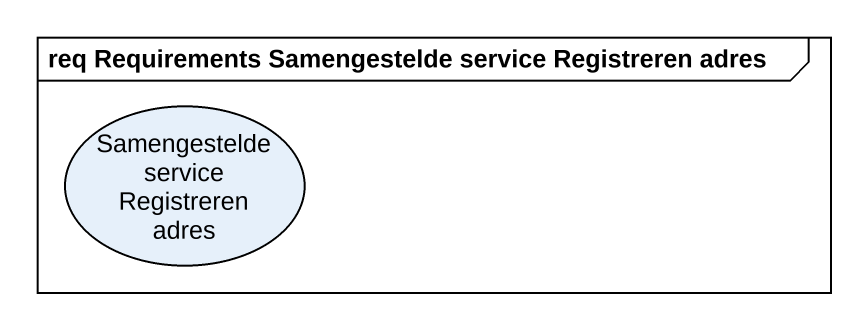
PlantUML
@startuml
mainframe req Requirements Samengestelde service Registreren adres
usecase "Samengestelde service Registreren adres" as Samengestelde_service
@enduml
